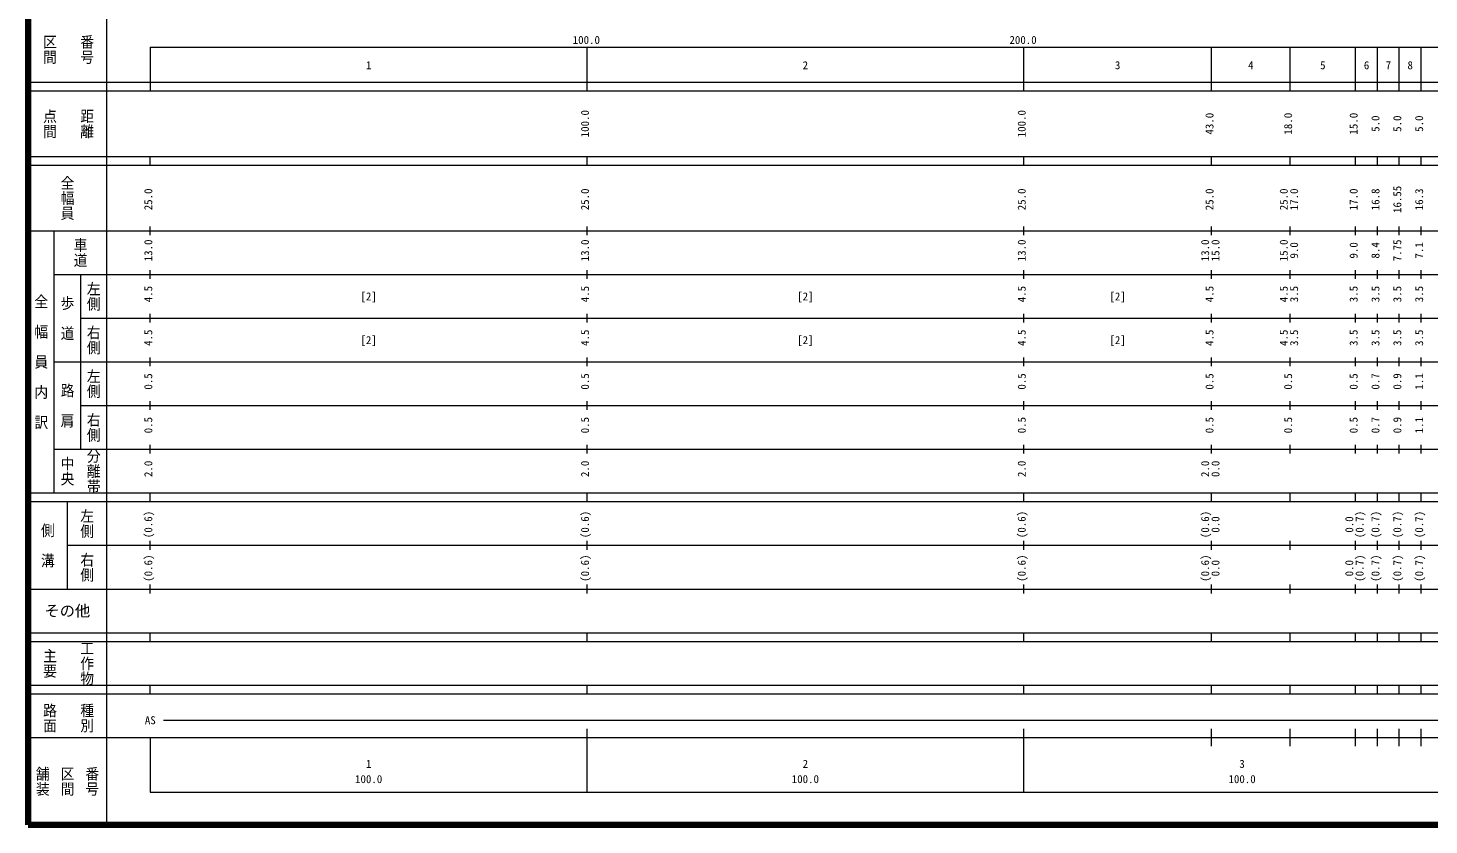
# Model space of a CAD drawing. Units: millimetres on the paper, enlarged 1000 times. Extents: x 40000 to 680000, y 20000 to 380000.
# Drawn here: x 40000 to 360795, y 20000 to 202388 of the extents above; entities that cross this region are included whole.
import ezdxf
from ezdxf.enums import TextEntityAlignment as Align

# ---------------------------------------------------------------- set-up
doc = ezdxf.new("R2010")
doc.units = ezdxf.units.MM
doc.header["$LTSCALE"] = 1000
doc.layers.add('M-TTL', color=2, linetype='Continuous', lineweight=140)
doc.layers.add('M-TTL-BAND', color=7, linetype='Continuous', lineweight=13)
doc.styles.add('@ＭＳ ゴシック', font='')
doc.styles.add('ＭＳ ゴシック', font='')
doc.styles.get('@ＭＳ ゴシック').set_extended_font_data('@MS Gothic')
doc.styles.get('ＭＳ ゴシック').set_extended_font_data('MS Gothic')

msp = doc.modelspace()

# ---------------------------------------------------------------- linework, layer by layer
at = {"layer": 'M-TTL'}
for p, q in [((40000, 380000), (40000, 20000)), ((40000, 20000), (680000, 20000))]:
    msp.add_line(p, q, dxfattribs=at)
at = {"layer": 'M-TTL-BAND'}
for p, q in [((58000, 370000), (58000, 20000)), ((68000, 198000), (579000, 198000)), ((68000, 198000), (68000, 188000)), ((168000, 188000), (168000, 198000)), ((268000, 188000), (268000, 198000)), ((311000, 188000), (311000, 198000)), ((329000, 188000), (329000, 198000)), ((344000, 188000), (344000, 198000)), ((349000, 188000), (349000, 198000)), ((354000, 188000), (354000, 198000)), ((359000, 188000), (359000, 198000)), ((40000, 190000), (579000, 190000)), ((40000, 188000), (579000, 188000)), ((40000, 173000), (579000, 173000)), ((40000, 171000), (579000, 171000)), ((68000, 171000), (68000, 173000)), ((168000, 171000), (168000, 173000)), ((268000, 171000), (268000, 173000)), ((311000, 171000), (311000, 173000)), ((329000, 171000), (329000, 173000)), ((344000, 171000), (344000, 173000)), ((349000, 171000), (349000, 173000)), ((354000, 171000), (354000, 173000)), ((359000, 171000), (359000, 173000)), ((40000, 156000), (579000, 156000)), ((46000, 96000), (46000, 156000)), ((68000, 155000), (68000, 157000)), ((168000, 155000), (168000, 157000)), ((268000, 155000), (268000, 157000)), ((311000, 155000), (311000, 157000)), ((329000, 155000), (329000, 157000)), ((344000, 155000), (344000, 157000)), ((349000, 155000), (349000, 157000)), ((354000, 155000), (354000, 157000)), ((359000, 155000), (359000, 157000)), ((46000, 146000), (579000, 146000)), ((52000, 146000), (52000, 106000)), ((68000, 145000), (68000, 147000)), ((168000, 145000), (168000, 147000)), ((268000, 145000), (268000, 147000)), ((311000, 145000), (311000, 147000)), ((329000, 145000), (329000, 147000)), ((344000, 145000), (344000, 147000)), ((349000, 145000), (349000, 147000)), ((354000, 145000), (354000, 147000)), ((359000, 145000), (359000, 147000)), ((52000, 136000), (579000, 136000)), ((68000, 135000), (68000, 137000)), ((168000, 135000), (168000, 137000)), ((268000, 135000), (268000, 137000)), ((311000, 135000), (311000, 137000)), ((329000, 135000), (329000, 137000)), ((344000, 135000), (344000, 137000)), ((349000, 135000), (349000, 137000)), ((354000, 135000), (354000, 137000)), ((359000, 135000), (359000, 137000)), ((46000, 126000), (579000, 126000)), ((68000, 125000), (68000, 127000)), ((168000, 125000), (168000, 127000)), ((268000, 125000), (268000, 127000)), ((311000, 125000), (311000, 127000)), ((329000, 125000), (329000, 127000)), ((344000, 125000), (344000, 127000)), ((349000, 125000), (349000, 127000)), ((354000, 125000), (354000, 127000)), ((359000, 125000), (359000, 127000)), ((52000, 116000), (579000, 116000)), ((68000, 115000), (68000, 117000)), ((168000, 115000), (168000, 117000)), ((268000, 115000), (268000, 117000)), ((311000, 115000), (311000, 117000)), ((329000, 115000), (329000, 117000)), ((344000, 115000), (344000, 117000)), ((349000, 115000), (349000, 117000)), ((354000, 115000), (354000, 117000)), ((359000, 115000), (359000, 117000)), ((46000, 106000), (579000, 106000)), ((68000, 105000), (68000, 107000)), ((168000, 105000), (168000, 107000)), ((268000, 105000), (268000, 107000)), ((311000, 105000), (311000, 107000)), ((329000, 105000), (329000, 107000)), ((344000, 105000), (344000, 107000)), ((349000, 105000), (349000, 107000)), ((354000, 105000), (354000, 107000)), ((359000, 105000), (359000, 107000)), ((40000, 96000), (579000, 96000)), ((40000, 94000), (579000, 94000)), ((49000, 94000), (49000, 74000)), ((68000, 94000), (68000, 96000)), ((168000, 94000), (168000, 96000)), ((268000, 94000), (268000, 96000)), ((311000, 94000), (311000, 96000)), ((329000, 94000), (329000, 96000)), ((344000, 94000), (344000, 96000)), ((349000, 94000), (349000, 96000)), ((354000, 94000), (354000, 96000)), ((359000, 94000), (359000, 96000)), ((49000, 84000), (579000, 84000)), ((68000, 83000), (68000, 85000)), ((168000, 83000), (168000, 85000)), ((268000, 83000), (268000, 85000)), ((311000, 83000), (311000, 85000)), ((329000, 83000), (329000, 85000)), ((344000, 83000), (344000, 85000)), ((349000, 83000), (349000, 85000)), ((354000, 83000), (354000, 85000)), ((359000, 83000), (359000, 85000)), ((40000, 74000), (579000, 74000)), ((68000, 73000), (68000, 75000)), ((168000, 73000), (168000, 75000)), ((268000, 73000), (268000, 75000)), ((311000, 73000), (311000, 75000)), ((329000, 73000), (329000, 75000)), ((344000, 73000), (344000, 75000)), ((349000, 73000), (349000, 75000)), ((354000, 73000), (354000, 75000)), ((359000, 73000), (359000, 75000)), ((40000, 64000), (579000, 64000)), ((40000, 62000), (579000, 62000)), ((68000, 62000), (68000, 64000)), ((168000, 62000), (168000, 64000)), ((268000, 62000), (268000, 64000)), ((311000, 62000), (311000, 64000)), ((329000, 62000), (329000, 64000)), ((344000, 62000), (344000, 64000)), ((349000, 62000), (349000, 64000)), ((354000, 62000), (354000, 64000)), ((359000, 62000), (359000, 64000)), ((40000, 52000), (579000, 52000)), ((68000, 50000), (68000, 52000)), ((168000, 50000), (168000, 52000)), ((268000, 50000), (268000, 52000)), ((311000, 50000), (311000, 52000)), ((329000, 50000), (329000, 52000)), ((344000, 50000), (344000, 52000)), ((349000, 50000), (349000, 52000)), ((354000, 50000), (354000, 52000)), ((359000, 50000), (359000, 52000)), ((40000, 50000), (579000, 50000)), ((71000, 44000), (565000, 44000)), ((168000, 27500), (168000, 42000)), ((268000, 27500), (268000, 42000)), ((311000, 38000), (311000, 42000)), ((329000, 38000), (329000, 42000)), ((344000, 38000), (344000, 42000)), ((349000, 38000), (349000, 42000)), ((354000, 38000), (354000, 42000)), ((359000, 38000), (359000, 42000)), ((40000, 40000), (579000, 40000)), ((68000, 40000), (68000, 27500)), ((68000, 27500), (579000, 27500))]:
    msp.add_line(p, q, dxfattribs=at)

# ---------------------------------------------------------------- texts
at = {"layer": 'M-TTL-BAND', "style": '@ＭＳ ゴシック', "width": 1.1}
for s, p in [('区間', (45000, 197500)), ('番号', (53500, 197500)), ('点間', (45000, 180500)), ('距離', (53500, 180500)), ('全幅員', (49000, 163500)), ('車道', (52000, 151000)), ('全\u3000幅\u3000員\u3000内\u3000訳', (43000, 126000)), ('左側', (55000, 141000)), ('歩\u3000道', (49000, 136000)), ('右側', (55000, 131000)), ('左側', (55000, 121000)), ('路\u3000肩', (49000, 116000)), ('右側', (55000, 111000)), ('分離帯', (55000, 101000)), ('中央', (49000, 101000)), ('左側', (53500, 89000)), ('側\u3000溝', (44500, 84000)), ('右側', (53500, 79000)), ('工作物', (53500, 57000)), ('主要', (45000, 57000)), ('路面', (45000, 44500)), ('種別', (53500, 44500)), ('舗装', (43333, 30000)), ('区間', (49000, 30000)), ('番号', (54667, 30000))]:
    msp.add_text(s, height=2303, rotation=270, dxfattribs=at).set_placement(p, align=Align.MIDDLE_CENTER)
at = {"layer": 'M-TTL-BAND', "style": 'ＭＳ ゴシック'}
for s, p in [('100.0', (167844, 198195)), ('200.0', (267844, 198195)), ('1', (118000, 192405)), ('2', (218000, 192405)), ('3', (289500, 192405)), ('4', (320000, 192405)), ('5', (336500, 192405)), ('6', (346500, 192405)), ('7', (351500, 192405)), ('8', (356500, 192405)), ('[2]', (118000, 139500)), ('[2]', (218000, 139500)), ('[2]', (289500, 139500)), ('[2]', (118000, 129500)), ('[2]', (218000, 129500)), ('[2]', (289500, 129500)), ('AS', (68000, 42500)), ('1', (118000, 32523)), ('2', (218000, 32523)), ('3', (318000, 32523)), ('100.0', (118000, 29033)), ('100.0', (218000, 29033)), ('100.0', (318000, 29033))]:
    msp.add_text(s, height=1833, dxfattribs=at).set_placement(p, align=Align.BOTTOM_CENTER)
for s, p in [('100.0', (169000, 180500)), ('100.0', (269000, 180500)), ('43.0', (312000, 180500)), ('18.0', (330000, 180500)), ('15.0', (345000, 180500)), ('5.0', (350000, 180500)), ('5.0', (355000, 180500)), ('5.0', (360000, 180500)), ('25.0', (69000, 163174)), ('25.0', (169000, 163174)), ('25.0', (269000, 163174)), ('25.0', (312000, 163174)), ('25.0', (329000, 163174)), ('17.0', (331370, 163174)), ('17.0', (345000, 163174)), ('16.8', (350000, 163174)), ('16.55', (355000, 163174)), ('16.3', (360000, 163174)), ('13.0', (69000, 151500)), ('13.0', (169000, 151500)), ('13.0', (269000, 151500)), ('13.0', (311000, 151500)), ('15.0', (313370, 151500)), ('15.0', (329000, 151500)), ('9.0', (331370, 151500)), ('9.0', (345000, 151500)), ('8.4', (350000, 151500)), ('7.75', (355000, 151500)), ('7.1', (360000, 151500)), ('4.5', (69000, 141500)), ('4.5', (169000, 141500)), ('4.5', (269000, 141500)), ('4.5', (312000, 141500)), ('4.5', (329000, 141500)), ('3.5', (331370, 141500)), ('3.5', (345000, 141500)), ('3.5', (350000, 141500)), ('3.5', (355000, 141500)), ('3.5', (360000, 141500)), ('4.5', (69000, 131500)), ('4.5', (169000, 131500)), ('4.5', (269000, 131500)), ('4.5', (312000, 131500)), ('4.5', (329000, 131500)), ('3.5', (331370, 131500)), ('3.5', (345000, 131500)), ('3.5', (350000, 131500)), ('3.5', (355000, 131500)), ('3.5', (360000, 131500)), ('0.5', (69000, 121500)), ('0.5', (169000, 121500)), ('0.5', (269000, 121500)), ('0.5', (312000, 121500)), ('0.5', (330000, 121500)), ('0.5', (345000, 121500)), ('0.7', (350000, 121500)), ('0.9', (355000, 121500)), ('1.1', (360000, 121500)), ('0.5', (69000, 111500)), ('0.5', (169000, 111500)), ('0.5', (269000, 111500)), ('0.5', (312000, 111500)), ('0.5', (330000, 111500)), ('0.5', (345000, 111500)), ('0.7', (350000, 111500)), ('0.9', (355000, 111500)), ('1.1', (360000, 111500)), ('2.0', (69000, 101500)), ('2.0', (169000, 101500)), ('2.0', (269000, 101500)), ('2.0', (311000, 101500)), ('0.0', (313370, 101500)), ('(0.6)', (69000, 88764)), ('(0.6)', (169000, 88764)), ('(0.6)', (269000, 88764)), ('(0.6)', (311000, 88764)), ('0.0', (313370, 88764)), ('0.0', (344000, 88764)), ('(0.7)', (346370, 88764)), ('(0.7)', (350000, 88764)), ('(0.7)', (355000, 88764)), ('(0.7)', (360000, 88764)), ('(0.6)', (69000, 78764)), ('(0.6)', (169000, 78764)), ('(0.6)', (269000, 78764)), ('(0.6)', (311000, 78764)), ('0.0', (313370, 78764)), ('0.0', (344000, 78764)), ('(0.7)', (346370, 78764)), ('(0.7)', (350000, 78764)), ('(0.7)', (355000, 78764)), ('(0.7)', (360000, 78764))]:
    msp.add_text(s, height=1833, rotation=90, dxfattribs=at).set_placement(p, align=Align.BOTTOM_CENTER)
msp.add_text('その他', height=2566, dxfattribs=at).set_placement((49000, 69000), align=Align.MIDDLE_CENTER)

doc.saveas('drawing.dxf')
